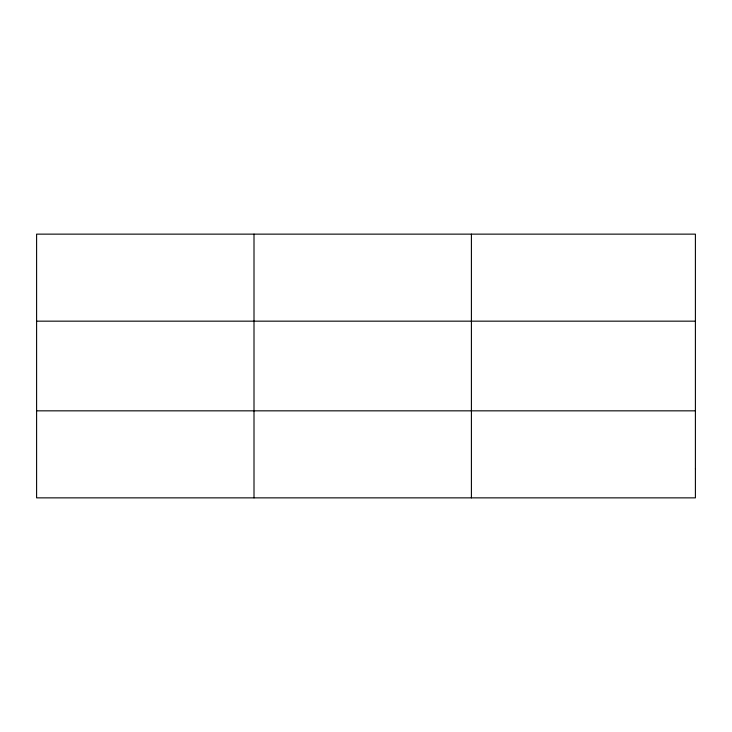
<?xml version="1.0" encoding="UTF-8"?>
<svg xmlns="http://www.w3.org/2000/svg" width="732" height="732" viewBox="0 0 732 732"><rect width="100%" height="100%" fill="white"/><g stroke="black" fill="none" stroke-linecap="round" stroke-linejoin="round"><path stroke-width="1.1" d="M254.004 234.139L254.004 497.861M471.408 234.139L471.408 497.861M36.6 321.165L695.4 321.165M36.6 410.835L695.4 410.835M695.4 468.855L695.4 497.861L36.6 497.861L36.6 234.139L695.4 234.139L695.4 468.855"/></g></svg>
